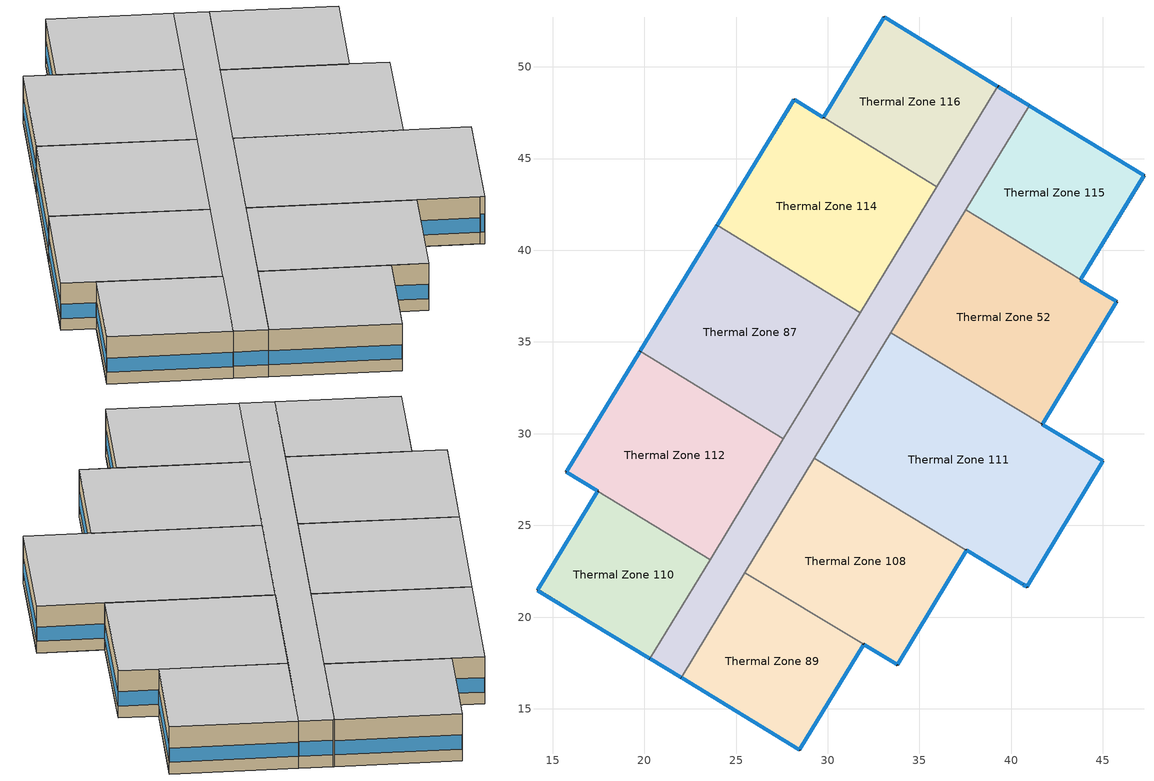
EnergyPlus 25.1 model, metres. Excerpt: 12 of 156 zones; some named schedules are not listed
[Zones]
Thermal Zone 107
 floor to Thermal Zone 98 (Typical Interior Floor): 39.27,48.94 40.98,47.9 33.52,35.63 33.52,35.64 33.44,35.5 22.01,16.7 20.3,17.74 z24.4
 wall outside (Surface 757 c tbd): 39.31,48.91 39.27,48.94 z24.4:27.45
 wall outside (Surface 758 c tbd): 40.98,47.9 39.31,48.91 z24.4:27.45
 wall outside (AQ_MURB_2024_MURB  Wall 1950 1980 6A (R 0.8x Solar 0.8x Therm 0.8x)): 40.97,47.89 40.98,47.9 z24.4:27.45
 wall outside (Surface 767 c tbd): 20.3,17.74 22.01,16.7 z24.4:27.45
 wall to Thermal Zone 112 (Typical Interior Wall): 27.58,29.72 23.58,23.14 z24.4:27.45
 wall to Thermal Zone 87 (Typical Interior Wall): 31.76,36.59 27.58,29.72 z24.4:27.45
 wall to Thermal Zone 114 (Typical Interior Wall): 35.94,43.46 31.76,36.59 z24.4:27.45
 wall to Thermal Zone 116 (Typical Interior Wall): 39.27,48.94 35.94,43.46 z24.4:27.45
 wall to Thermal Zone 115 (Typical Interior Wall): 37.51,42.2 40.97,47.89 z24.4:27.45
 wall to Thermal Zone 52 (Typical Interior Wall): 33.52,35.63 37.51,42.2 z24.4:27.45
 wall to Thermal Zone 113 (Typical Interior Wall): 33.44,35.5 33.52,35.64 33.52,35.63 z24.4:27.45
 wall to Thermal Zone 111 (Typical Interior Wall): 29.28,28.65 33.44,35.5 z24.4:27.45
 wall to Thermal Zone 108 (Typical Interior Wall): 25.49,22.42 29.28,28.65 z24.4:27.45
 wall to Thermal Zone 89 (Typical Interior Wall): 22.01,16.7 25.49,22.42 z24.4:27.45
 wall to Thermal Zone 110 (Typical Interior Wall): 23.58,23.14 20.3,17.74 z24.4:27.45
 window (Customized Fenestration: u=3.36): 40.95,47.91 39.33,48.9 / 20.32,17.73 21.99,16.71 z25.16:26.1
 ceiling to Thermal Zone 61 (Typical Interior Ceiling): 22.01,16.7 33.44,35.5 33.52,35.64 33.52,35.63 40.98,47.9 39.27,48.94 20.3,17.74 z27.45
Thermal Zone 108
 floor to Thermal Zone 99 (Typical Interior Floor): 29.28,28.65 37.56,23.65 33.79,17.41 25.49,22.42 z24.4
 wall outside (Surface 774 c tbd): 33.79,17.41 37.56,23.65 z24.4:27.45
 wall outside (Surface 775 c tbd): 31.96,18.51 33.79,17.41 z24.4:27.45
 wall to Thermal Zone 89 (Typical Interior Wall): 25.49,22.42 31.96,18.51 z24.4:27.45
 wall to Thermal Zone 111 (Typical Interior Wall): 37.56,23.65 29.28,28.65 z24.4:27.45
 window (Customized Fenestration: u=3.36): 33.81,17.43 37.55,23.63 z25.16:26.08; 31.98,18.5 33.77,17.42 z25.16:26.1
 ceiling to Thermal Zone 118 (Typical Interior Ceiling): 33.79,17.41 37.56,23.65 29.28,28.65 25.49,22.42 z27.45
Thermal Zone 110
 floor to Thermal Zone 100 (Typical Interior Floor): 17.47,26.88 23.58,23.14 20.3,17.74 14.18,21.46 17.46,26.86 z24.4
 wall outside (AQ_MURB_2024_MURB  Wall 1950 1980 6A (R 0.8x Solar 0.8x Therm 0.8x)): 17.47,26.88 17.46,26.86 z24.4:27.45
 wall outside (Surface 781 c tbd): 14.18,21.46 20.3,17.74 z24.4:27.45
 wall outside (Surface 782 c tbd): 17.46,26.86 14.18,21.46 z24.4:27.45
 wall to Thermal Zone 112 (Typical Interior Wall): 23.58,23.14 17.47,26.88 z24.4:27.45
 window (Customized Fenestration: u=3.36): 14.2,21.45 20.28,17.75 / 17.44,26.84 14.19,21.48 z25.16:26.08
 ceiling to Thermal Zone 119 (Typical Interior Ceiling): 20.3,17.74 23.58,23.14 17.47,26.88 17.46,26.86 14.18,21.46 z27.45
Thermal Zone 111
 floor to Thermal Zone 102 (Typical Interior Floor): 33.44,35.5 45,28.52 40.86,21.66 29.28,28.65 z24.4
 wall outside (Surface 788 c tbd): 45,28.52 41.7,30.51 z24.4:27.45
 wall outside (Surface 789 c tbd): 40.86,21.66 45,28.52 z24.4:27.45
 wall outside (Surface 790 c tbd): 40.64,21.79 40.86,21.66 z24.4:27.45
 wall outside (Surface 791 c tbd): 37.56,23.65 40.64,21.79 z24.4:27.45
 wall to Thermal Zone 52 (Typical Interior Wall): 41.7,30.51 33.44,35.5 z24.4:27.45
 window (Customized Fenestration: u=3.36): 44.98,28.53 41.72,30.5 / 37.58,23.64 40.62,21.8 z25.16:26.09; 40.88,21.68 44.99,28.49 z25.16:26.08; 40.67,21.78 40.84,21.67 z25.16:26.3
 ceiling to Thermal Zone 120 (Typical Interior Ceiling): 40.86,21.66 45,28.52 33.44,35.5 29.28,28.65 z27.45
Thermal Zone 112
 floor to Thermal Zone 103 (Typical Interior Floor): 19.77,34.49 27.58,29.72 23.58,23.14 15.75,27.92 z24.4
 wall outside (Surface 794 c tbd): 15.75,27.92 17.47,26.88 z24.4:27.45
 wall outside (Surface 795 c tbd): 19.77,34.49 15.75,27.92 z24.4:27.45
 wall to Thermal Zone 87 (Typical Interior Wall): 27.58,29.72 19.77,34.49 z24.4:27.45
 window (Customized Fenestration: u=3.36): 15.78,27.91 17.45,26.89 z25.16:26.1; 19.76,34.47 15.77,27.94 z25.16:26.08
 ceiling to Thermal Zone 121 (Typical Interior Ceiling): 23.58,23.14 27.58,29.72 19.77,34.49 15.75,27.92 z27.45
Thermal Zone 113
 floor to Thermal Zone 39 (Typical Interior Floor): 33.52,35.64 33.52,35.63 33.44,35.5 z24.4
 wall to Thermal Zone 52 (Typical Interior Wall): 33.44,35.5 33.52,35.63 z24.4:27.45
 ceiling to Thermal Zone 123 (Typical Interior Ceiling): 33.44,35.5 33.52,35.63 33.52,35.64 z27.45
Thermal Zone 114
 floor to Thermal Zone 105 (Typical Interior Floor): 28.17,48.22 35.94,43.46 31.76,36.59 23.97,41.36 z24.4
 wall outside (Surface 823 c tbd): 28.17,48.22 23.97,41.36 z24.4:27.45
 wall outside (Surface 824 c tbd): 29.76,47.25 28.17,48.22 z24.4:27.45
 wall to Thermal Zone 116 (Typical Interior Wall): 35.94,43.46 29.76,47.25 z24.4:27.45
 wall to Thermal Zone 87 (Typical Interior Wall): 23.97,41.36 31.76,36.59 z24.4:27.45
 window (Customized Fenestration: u=3.36): 28.15,48.2 23.98,41.38 z25.16:26.08; 29.73,47.26 28.19,48.2 z25.16:26.1
 ceiling to Thermal Zone 117 (Typical Interior Ceiling): 31.76,36.59 35.94,43.46 28.17,48.22 23.97,41.36 z27.45
Thermal Zone 115
 floor to Thermal Zone 106 (Typical Interior Floor): 40.97,47.89 47.24,44.07 43.78,38.39 37.51,42.2 z24.4
 wall outside (Surface 829 c tbd): 47.24,44.07 40.97,47.89 z24.4:27.45
 wall outside (Surface 830 c tbd): 43.78,38.39 47.24,44.07 z24.4:27.45
 wall to Thermal Zone 52 (Typical Interior Wall): 37.51,42.2 43.78,38.39 z24.4:27.45
 window (Customized Fenestration: u=3.36): 47.22,44.09 40.99,47.87 / 43.79,38.41 47.23,44.05 z25.16:26.08
 ceiling to Thermal Zone 124 (Typical Interior Ceiling): 43.78,38.39 47.24,44.07 40.97,47.89 37.51,42.2 z27.45
Thermal Zone 116
 floor to Thermal Zone 30 (Typical Interior Floor): 33.08,52.7 39.27,48.94 35.94,43.46 29.76,47.25 z24.4
 wall outside (Surface 833 c tbd): 39.27,48.94 33.08,52.7 z24.4:27.45
 wall outside (Surface 836 c tbd): 33.08,52.7 29.76,47.25 z24.4:27.45
 window (Customized Fenestration: u=3.36): 39.24,48.95 33.1,52.69 / 33.06,52.68 29.77,47.27 z25.16:26.08
 ceiling to Thermal Zone 125 (Typical Interior Ceiling): 35.94,43.46 39.27,48.94 33.08,52.7 29.76,47.25 z27.45
Thermal Zone 52
 floor to Thermal Zone 104 (Typical Interior Floor): 37.51,42.2 43.78,38.39 45.74,37.2 41.7,30.51 33.44,35.5 z24.4
 wall outside (Surface 807 c tbd): 45.74,37.2 43.78,38.39 z24.4:27.45
 wall outside (Surface 808 c tbd): 41.7,30.51 45.74,37.2 z24.4:27.45
 window (Customized Fenestration: u=3.36): 45.72,37.21 43.8,38.37 z25.16:26.1; 41.72,30.53 45.73,37.18 z25.16:26.08
 ceiling to Thermal Zone 109 (Typical Interior Ceiling): 41.7,30.51 45.74,37.2 43.78,38.39 37.51,42.2 33.44,35.5 z27.45
Thermal Zone 87
 floor to Thermal Zone 41 (Typical Interior Floor): 23.97,41.36 31.76,36.59 27.58,29.72 19.77,34.49 z24.4
 wall outside (Surface 802 c tbd): 23.97,41.36 19.77,34.49 z24.4:27.45
 window (Customized Fenestration: u=3.36): 23.96,41.33 19.79,34.52 z25.16:26.08
 ceiling to Thermal Zone 122 (Typical Interior Ceiling): 27.58,29.72 31.76,36.59 23.97,41.36 19.77,34.49 z27.45
Thermal Zone 89
 floor to Thermal Zone 96 (Typical Interior Floor): 25.49,22.42 31.96,18.51 31.95,18.49 28.47,12.77 22.01,16.7 z24.4
 wall outside (Surface 746 c tbd): 31.95,18.49 31.96,18.51 z24.4:27.45
 wall outside (Surface 747 c tbd): 28.47,12.77 31.95,18.49 z24.4:27.45
 wall outside (Surface 748 c tbd): 22.01,16.7 28.47,12.77 z24.4:27.45
 window (Customized Fenestration: u=3.36): 28.48,12.79 31.94,18.47 / 22.03,16.69 28.45,12.78 z25.16:26.08
 ceiling to Thermal Zone 101 (Typical Interior Ceiling): 28.47,12.77 31.95,18.49 31.96,18.51 25.49,22.42 22.01,16.7 z27.45
[Building]
Building 1
[Site:Location]
Montreal-Trudeau Intl AP: Latitude {deg}=45.4706; Longitude {deg}=-73.7408; Time Zone {hr}=-5; Elevation {m}=36; Keep Site Location Information=No
[SizingPeriod:DesignDay] Month=7; Day of Month=21; Day Type=SummerDesignDay; Daily Dry-Bulb Temperature Range {deltaC}=9.3; Dry-Bulb Temperature Range Modifier Type=DefaultMultipliers; Barometric Pressure {Pa}=100893; Wind Speed {m/s}=4.9; Wind Direction {deg}=220; Rain Indicator=No; Snow Indicator=No; Daylight Saving Time Indicator=No; Solar Model Indicator=ASHRAETau; ASHRAE Clear Sky Optical Depth for Beam Irradiance (taub)=0.465; ASHRAE Clear Sky Optical Depth for Diffuse Irradiance (taud)=1.966; Begin Environment Reset Mode=FullResetAtBeginEnvironment
Name | Maximum Dry-Bulb Temperature {C} | Humidity Condition Type | Wetbulb or DewPoint at Maximum Dry-Bulb {C} | Enthalpy at Maximum Dry-Bulb {J/kg}
Montreal Int'l Ann Clg .4% Condns DB=>MWB | 30 | Wetbulb | 22.1
Montreal Int'l Ann Clg .4% Condns DP=>MDB | 26 | Dewpoint | 21.6
Montreal Int'l Ann Clg .4% Condns Enth=>MDB | 28.1 | Enthalpy |  | 69300
Montreal Int'l Ann Clg .4% Condns WB=>MDB | 28.1 | Wetbulb | 23.2
[Material] Thermal Absorptance=0.9
Name | Roughness | Thickness {m} | Conductivity {W/m-K} | Density {kg/m3} | Specific Heat {J/kg-K} | Solar Absorptance | Visible Absorptance
100mm Normalweight concrete floor | MediumRough | 0.1016 | 2.31045 | 2322 | 832.557 | 0.7 | 0.7
AQNC2024expanded polystyrene type I 10 cm (R 0.8x Solar 0.8x Therm 0.8x) | MediumRough | 0.08 | 0.0385 | 12 | 1500 | 0.7 | 0.7
G01 13mm gypsum board | Smooth | 0.0127 | 0.160031 | 800.001 | 1090.73 | 0.7 | 0.5
G05 25mm wood 1 | MediumSmooth | 0.0254 | 0.15 | 608 | 1630 | 0.5 | 0.5
Generic Brick (R 0.8x Solar 0.8x Therm 0.8x) | MediumRough | 0.08 | 0.9 | 1536 | 790 | 0.52 | 0.65
Generic Gypsum Board (R 0.8x Solar 0.8x Therm 0.8x) | MediumSmooth | 0.01016 | 0.16 | 640 | 1090 | 0.5 | 0.5
Generic Wall Air Gap (R 0.8x Solar 0.8x Therm 0.8x) | Smooth | 0.08 | 0.667 | 1.024 | 1000 | 0.7 | 0.7
Surface 746 m tbd | MediumRough | 0.08 | 0.815077 | 12 | 1500 | 0.7 | 0.7
Surface 747 m tbd | MediumRough | 0.08 | 0.0907168 | 12 | 1500 | 0.7 | 0.7
Surface 748 m tbd | MediumRough | 0.08 | 0.0898837 | 12 | 1500 | 0.7 | 0.7
Surface 757 m tbd | MediumRough | 0.08 | 0.0516148 | 12 | 1500 | 0.7 | 0.7
Surface 758 m tbd | MediumRough | 0.08 | 0.0954185 | 12 | 1500 | 0.7 | 0.7
Surface 767 m tbd | MediumRough | 0.08 | 0.0951114 | 12 | 1500 | 0.7 | 0.7
Surface 774 m tbd | MediumRough | 0.08 | 0.0936479 | 12 | 1500 | 0.7 | 0.7
Surface 775 m tbd | MediumRough | 0.08 | 0.118358 | 12 | 1500 | 0.7 | 0.7
Surface 781 m tbd | MediumRough | 0.08 | 0.0902415 | 12 | 1500 | 0.7 | 0.7
Surface 782 m tbd | MediumRough | 0.08 | 0.0911548 | 12 | 1500 | 0.7 | 0.7
Surface 788 m tbd | MediumRough | 0.08 | 0.10277 | 12 | 1500 | 0.7 | 0.7
Surface 789 m tbd | MediumRough | 0.08 | 0.0927336 | 12 | 1500 | 0.7 | 0.7
Surface 790 m tbd | MediumRough | 0.08 | 0.296816 | 12 | 1500 | 0.7 | 0.7
Surface 791 m tbd | MediumRough | 0.08 | 0.0969997 | 12 | 1500 | 0.7 | 0.7
Surface 794 m tbd | MediumRough | 0.08 | 0.107869 | 12 | 1500 | 0.7 | 0.7
Surface 795 m tbd | MediumRough | 0.08 | 0.0897673 | 12 | 1500 | 0.7 | 0.7
Surface 802 m tbd | MediumRough | 0.08 | 0.086302 | 12 | 1500 | 0.7 | 0.7
Surface 807 m tbd | MediumRough | 0.08 | 0.116001 | 12 | 1500 | 0.7 | 0.7
Surface 808 m tbd | MediumRough | 0.08 | 0.0929629 | 12 | 1500 | 0.7 | 0.7
Surface 823 m tbd | MediumRough | 0.08 | 0.0894989 | 12 | 1500 | 0.7 | 0.7
Surface 824 m tbd | MediumRough | 0.08 | 0.123625 | 12 | 1500 | 0.7 | 0.7
Surface 829 m tbd | MediumRough | 0.08 | 0.0900821 | 12 | 1500 | 0.7 | 0.7
Surface 830 m tbd | MediumRough | 0.08 | 0.0946227 | 12 | 1500 | 0.7 | 0.7
Surface 833 m tbd | MediumRough | 0.08 | 0.0901647 | 12 | 1500 | 0.7 | 0.7
Surface 836 m tbd | MediumRough | 0.08 | 0.095095 | 12 | 1500 | 0.7 | 0.7
[Material:NoMass]
CP02 CARPET PAD 1: Roughness=Smooth; Thermal Resistance {m2-K/W}=0.21648; Thermal Absorptance=0.9; Solar Absorptance=0.7; Visible Absorptance=0.8
[WindowMaterial:SimpleGlazingSystem]
Fenestration U=3.32 0.66 1: U-Factor {W/m2-K}=3.32; Solar Heat Gain Coefficient=0.66; Visible Transmittance=0.21
[Construction]
AQ_MURB_2024_MURB  Wall 1950 1980 6A (R 0.8x Solar 0.8x Therm 0.8x): Generic Brick (R 0.8x Solar 0.8x Therm 0.8x), AQNC2024expanded polystyrene type I 10 cm (R 0.8x Solar 0.8x Therm 0.8x), Generic Wall Air Gap (R 0.8x Solar 0.8x Therm 0.8x), Generic Gypsum Board (R 0.8x Solar 0.8x Therm 0.8x)
Customized Fenestration: u=3.36: Fenestration U=3.32 0.66 1
Surface 746 c tbd: Generic Brick (R 0.8x Solar 0.8x Therm 0.8x), Surface 746 m tbd, Generic Wall Air Gap (R 0.8x Solar 0.8x Therm 0.8x), Generic Gypsum Board (R 0.8x Solar 0.8x Therm 0.8x)
Surface 747 c tbd: Generic Brick (R 0.8x Solar 0.8x Therm 0.8x), Surface 747 m tbd, Generic Wall Air Gap (R 0.8x Solar 0.8x Therm 0.8x), Generic Gypsum Board (R 0.8x Solar 0.8x Therm 0.8x)
Surface 748 c tbd: Generic Brick (R 0.8x Solar 0.8x Therm 0.8x), Surface 748 m tbd, Generic Wall Air Gap (R 0.8x Solar 0.8x Therm 0.8x), Generic Gypsum Board (R 0.8x Solar 0.8x Therm 0.8x)
Surface 757 c tbd: Generic Brick (R 0.8x Solar 0.8x Therm 0.8x), Surface 757 m tbd, Generic Wall Air Gap (R 0.8x Solar 0.8x Therm 0.8x), Generic Gypsum Board (R 0.8x Solar 0.8x Therm 0.8x)
Surface 758 c tbd: Generic Brick (R 0.8x Solar 0.8x Therm 0.8x), Surface 758 m tbd, Generic Wall Air Gap (R 0.8x Solar 0.8x Therm 0.8x), Generic Gypsum Board (R 0.8x Solar 0.8x Therm 0.8x)
Surface 767 c tbd: Generic Brick (R 0.8x Solar 0.8x Therm 0.8x), Surface 767 m tbd, Generic Wall Air Gap (R 0.8x Solar 0.8x Therm 0.8x), Generic Gypsum Board (R 0.8x Solar 0.8x Therm 0.8x)
Surface 774 c tbd: Generic Brick (R 0.8x Solar 0.8x Therm 0.8x), Surface 774 m tbd, Generic Wall Air Gap (R 0.8x Solar 0.8x Therm 0.8x), Generic Gypsum Board (R 0.8x Solar 0.8x Therm 0.8x)
Surface 775 c tbd: Generic Brick (R 0.8x Solar 0.8x Therm 0.8x), Surface 775 m tbd, Generic Wall Air Gap (R 0.8x Solar 0.8x Therm 0.8x), Generic Gypsum Board (R 0.8x Solar 0.8x Therm 0.8x)
Surface 781 c tbd: Generic Brick (R 0.8x Solar 0.8x Therm 0.8x), Surface 781 m tbd, Generic Wall Air Gap (R 0.8x Solar 0.8x Therm 0.8x), Generic Gypsum Board (R 0.8x Solar 0.8x Therm 0.8x)
Surface 782 c tbd: Generic Brick (R 0.8x Solar 0.8x Therm 0.8x), Surface 782 m tbd, Generic Wall Air Gap (R 0.8x Solar 0.8x Therm 0.8x), Generic Gypsum Board (R 0.8x Solar 0.8x Therm 0.8x)
Surface 788 c tbd: Generic Brick (R 0.8x Solar 0.8x Therm 0.8x), Surface 788 m tbd, Generic Wall Air Gap (R 0.8x Solar 0.8x Therm 0.8x), Generic Gypsum Board (R 0.8x Solar 0.8x Therm 0.8x)
Surface 789 c tbd: Generic Brick (R 0.8x Solar 0.8x Therm 0.8x), Surface 789 m tbd, Generic Wall Air Gap (R 0.8x Solar 0.8x Therm 0.8x), Generic Gypsum Board (R 0.8x Solar 0.8x Therm 0.8x)
Surface 790 c tbd: Generic Brick (R 0.8x Solar 0.8x Therm 0.8x), Surface 790 m tbd, Generic Wall Air Gap (R 0.8x Solar 0.8x Therm 0.8x), Generic Gypsum Board (R 0.8x Solar 0.8x Therm 0.8x)
Surface 791 c tbd: Generic Brick (R 0.8x Solar 0.8x Therm 0.8x), Surface 791 m tbd, Generic Wall Air Gap (R 0.8x Solar 0.8x Therm 0.8x), Generic Gypsum Board (R 0.8x Solar 0.8x Therm 0.8x)
Surface 794 c tbd: Generic Brick (R 0.8x Solar 0.8x Therm 0.8x), Surface 794 m tbd, Generic Wall Air Gap (R 0.8x Solar 0.8x Therm 0.8x), Generic Gypsum Board (R 0.8x Solar 0.8x Therm 0.8x)
Surface 795 c tbd: Generic Brick (R 0.8x Solar 0.8x Therm 0.8x), Surface 795 m tbd, Generic Wall Air Gap (R 0.8x Solar 0.8x Therm 0.8x), Generic Gypsum Board (R 0.8x Solar 0.8x Therm 0.8x)
Surface 802 c tbd: Generic Brick (R 0.8x Solar 0.8x Therm 0.8x), Surface 802 m tbd, Generic Wall Air Gap (R 0.8x Solar 0.8x Therm 0.8x), Generic Gypsum Board (R 0.8x Solar 0.8x Therm 0.8x)
Surface 807 c tbd: Generic Brick (R 0.8x Solar 0.8x Therm 0.8x), Surface 807 m tbd, Generic Wall Air Gap (R 0.8x Solar 0.8x Therm 0.8x), Generic Gypsum Board (R 0.8x Solar 0.8x Therm 0.8x)
Surface 808 c tbd: Generic Brick (R 0.8x Solar 0.8x Therm 0.8x), Surface 808 m tbd, Generic Wall Air Gap (R 0.8x Solar 0.8x Therm 0.8x), Generic Gypsum Board (R 0.8x Solar 0.8x Therm 0.8x)
Surface 823 c tbd: Generic Brick (R 0.8x Solar 0.8x Therm 0.8x), Surface 823 m tbd, Generic Wall Air Gap (R 0.8x Solar 0.8x Therm 0.8x), Generic Gypsum Board (R 0.8x Solar 0.8x Therm 0.8x)
Surface 824 c tbd: Generic Brick (R 0.8x Solar 0.8x Therm 0.8x), Surface 824 m tbd, Generic Wall Air Gap (R 0.8x Solar 0.8x Therm 0.8x), Generic Gypsum Board (R 0.8x Solar 0.8x Therm 0.8x)
Surface 829 c tbd: Generic Brick (R 0.8x Solar 0.8x Therm 0.8x), Surface 829 m tbd, Generic Wall Air Gap (R 0.8x Solar 0.8x Therm 0.8x), Generic Gypsum Board (R 0.8x Solar 0.8x Therm 0.8x)
Surface 830 c tbd: Generic Brick (R 0.8x Solar 0.8x Therm 0.8x), Surface 830 m tbd, Generic Wall Air Gap (R 0.8x Solar 0.8x Therm 0.8x), Generic Gypsum Board (R 0.8x Solar 0.8x Therm 0.8x)
Surface 833 c tbd: Generic Brick (R 0.8x Solar 0.8x Therm 0.8x), Surface 833 m tbd, Generic Wall Air Gap (R 0.8x Solar 0.8x Therm 0.8x), Generic Gypsum Board (R 0.8x Solar 0.8x Therm 0.8x)
Surface 836 c tbd: Generic Brick (R 0.8x Solar 0.8x Therm 0.8x), Surface 836 m tbd, Generic Wall Air Gap (R 0.8x Solar 0.8x Therm 0.8x), Generic Gypsum Board (R 0.8x Solar 0.8x Therm 0.8x)
Typical Interior Ceiling: CP02 CARPET PAD 1, 100mm Normalweight concrete floor
Typical Interior Floor: 100mm Normalweight concrete floor, CP02 CARPET PAD 1
Typical Interior Partition 4: G05 25mm wood 1
Typical Interior Wall: G01 13mm gypsum board, G01 13mm gypsum board
[Zone] Multiplier=1; Part of Total Floor Area=Yes
Thermal Zone 107; Thermal Zone 108; Thermal Zone 110; Thermal Zone 111; Thermal Zone 112; Thermal Zone 113; Thermal Zone 114; Thermal Zone 115; Thermal Zone 116; Thermal Zone 52; Thermal Zone 87; Thermal Zone 89
[Space]
Name | Zone | Space Type
Space 902 | Thermal Zone 107 | MURB lobby
Space 903 | Thermal Zone 108 | MURB small
Space 904 | Thermal Zone 110 | MURB small
Space 905 | Thermal Zone 111 | MURB small
Space 906 | Thermal Zone 112 | MURB small
Space 909 | Thermal Zone 113 | MURB small
Space 910 | Thermal Zone 114 | MURB small
Space 911 | Thermal Zone 115 | MURB small
Space 912 | Thermal Zone 116 | MURB small
Space 908 | Thermal Zone 52 | MURB small
Space 907 | Thermal Zone 87 | MURB small
Space 901 | Thermal Zone 89 | MURB small
[SpaceList]
MURB small: Space 1112, Space 211, Space 204, Space 505, Space 911, Space 110, Space 1204, Space 407, Space 405, Space 607, Space 501, Space 308, Space 305, Space 101, Space 201, Space 410, Space 112, Space 104, Space 511, Space 103, Space 105, Space 106, Space 312, Space 109, Space 107, Space 108, Space 111, Space 203, Space 205, Space 812, Space 403, Space 206, Space 207, Space 208, Space 209, Space 406, Space 404, Space 210, Space 809, Space 212, Space 807, Space 301, Space 1005, Space 303, Space 304, Space 508, Space 306, Space 504, Space 307, Space 1105, Space 509, Space 908, Space 309, Space 310, Space 408, Space 311, Space 401, Space 409, Space 411, Space 412, Space 503, Space 506, Space 507, Space 1208, Space 510, Space 512, Space 601, Space 603, Space 604, Space 605, Space 606, Space 608, Space 609, Space 610, Space 611, Space 612, Space 701, Space 703, Space 704, Space 705, Space 907, Space 706, Space 901, Space 712, Space 707, Space 708, Space 709, Space 710, Space 711, Space 801, Space 1206, Space 803, Space 804, Space 1001, Space 805, Space 806, Space 808, Space 810, Space 811, Space 903, Space 1008, Space 904, Space 905, Space 906, Space 909, Space 910, Space 912, Space 1010, Space 1003, Space 1004, Space 1006, Space 1007, Space 1009, Space 1011, Space 1012, Space 1101, Space 1103, Space 1104, Space 1106, Space 1305, Space 1107, Space 1108, Space 1109, Space 1110, Space 1111, Space 1201, Space 1203, Space 1205, Space 1207, Space 1209, Space 1210, Space 1211, Space 1212, Space 1301, Space 1303, Space 1304, Space 1306, Space 1307, Space 1308, Space 1309, Space 1310, Space 1311, Space 1312
MURB lobby: Space 202, Space 102, Space 302, Space 402, Space 1002, Space 502, Space 602, Space 702, Space 802, Space 902, Space 1102, Space 1202, Space 1302
[InternalMass] Construction=Typical Interior Partition 4
Name | Zone or ZoneList | Space or SpaceList | Surface Area {m2}
Space 911 Internal Mass 37 | Thermal Zone 115 | Space 911 | 97.6855
Space 908 Internal Mass 37 | Thermal Zone 52 | Space 908 | 150.941
Space 907 Internal Mass 37 | Thermal Zone 87 | Space 907 | 147.07
Space 901 Internal Mass 37 | Thermal Zone 89 | Space 901 | 101.472
Space 903 Internal Mass 37 | Thermal Zone 108 | Space 903 | 141.361
Space 904 Internal Mass 37 | Thermal Zone 110 | Space 904 | 90.6537
Space 905 Internal Mass 37 | Thermal Zone 111 | Space 905 | 216.65
Space 906 Internal Mass 37 | Thermal Zone 112 | Space 906 | 141.145
Space 909 Internal Mass 37 | Thermal Zone 113 | Space 909 | 0.000395886
Space 910 Internal Mass 37 | Thermal Zone 114 | Space 910 | 146.73
Space 912 Internal Mass 37 | Thermal Zone 116 | Space 912 | 92.7105
Space 902 Internal Mass 33 | Thermal Zone 107 | Space 902 | 146.04
[Lights]
Lights 1: Zone or ZoneList or Space or SpaceList=MURB small; Schedule=Eclairageint; Design Level Calculation Method=LightingLevel; Lighting Level {W}=0; Fraction Replaceable=1
[People]
People 2: Zone or ZoneList or Space or SpaceList=MURB small; Number of People Schedule=MidriseApartment Apartment Occ; Number of People Calculation Method=People/Area; People per Floor Area {person/m2}=0.0283091; Fraction Radiant=0.3; Activity Level Schedule=MidriseApartment Activity
[ElectricEquipment] Zone or ZoneList or Space or SpaceList=MURB small; Design Level Calculation Method=EquipmentLevel
Name | Schedule | Design Level {W} | Fraction Latent | Fraction Radiant | Fraction Lost
Electric Equipment 11 10.0 percent reduction | Chaufeau | 847.44 | 0.1 | 0 | 0.9
Electric Equipment 12 10.0 percent reduction | Fourcuisiniere | 281.7 | 0.1 | 0.2 | 0.1
Electric Equipment 13 10.0 percent reduction | Congelateur | 15.705 | 0.1 | 0 | 0.9
Electric Equipment 14 10.0 percent reduction | Laveuse | 25.038 | 0 | 0.2 | 0.1
Electric Equipment 15 10.0 percent reduction | Lavevaisselle | 27.531 | 0.1 | 0.1 | 0.8
Electric Equipment 16 10.0 percent reduction | Refrigerateur | 105.102 | 0.1 | 0 | 0.9
Electric Equipment 17 10.0 percent reduction | Secheuse | 249.03 | 0 | 0.2 | 0.8
Electric Equipment 2 10.0 percent reduction | Autres | 666 |  | 0.2
[ZoneInfiltration:DesignFlowRate] Design Flow Rate Calculation Method=Flow/ExteriorArea; Flow Rate per Exterior Surface Area {m3/s-m2}=0.000578595; Constant Term Coefficient=0.107472; Temperature Term Coefficient=0.0119911; Velocity Term Coefficient=0; Velocity Squared Term Coefficient=0.0134792; Density Basis=Outdoor
Name | Zone or ZoneList or Space or SpaceList | Schedule
Space 902 HVAC Off Infiltration | Space 902 | Infiltration HVAC Off Schedule
Space 902 HVAC On Infiltration | Space 902 | Infiltration HVAC On Schedule
Space 903 HVAC Off Infiltration | Space 903 | Infiltration HVAC Off Schedule
Space 903 HVAC On Infiltration | Space 903 | Infiltration HVAC On Schedule
Space 904 HVAC Off Infiltration | Space 904 | Infiltration HVAC Off Schedule
Space 904 HVAC On Infiltration | Space 904 | Infiltration HVAC On Schedule
Space 905 HVAC Off Infiltration | Space 905 | Infiltration HVAC Off Schedule
Space 905 HVAC On Infiltration | Space 905 | Infiltration HVAC On Schedule
Space 906 HVAC Off Infiltration | Space 906 | Infiltration HVAC Off Schedule
Space 906 HVAC On Infiltration | Space 906 | Infiltration HVAC On Schedule
Space 910 HVAC Off Infiltration | Space 910 | Infiltration HVAC Off Schedule
Space 910 HVAC On Infiltration | Space 910 | Infiltration HVAC On Schedule
Space 911 HVAC Off Infiltration | Space 911 | Infiltration HVAC Off Schedule
Space 911 HVAC On Infiltration | Space 911 | Infiltration HVAC On Schedule
Space 912 HVAC Off Infiltration | Space 912 | Infiltration HVAC Off Schedule
Space 912 HVAC On Infiltration | Space 912 | Infiltration HVAC On Schedule
Space 908 HVAC Off Infiltration | Space 908 | Infiltration HVAC Off Schedule
Space 908 HVAC On Infiltration | Space 908 | Infiltration HVAC On Schedule
Space 907 HVAC Off Infiltration | Space 907 | Infiltration HVAC Off Schedule
Space 907 HVAC On Infiltration | Space 907 | Infiltration HVAC On Schedule
Space 901 HVAC Off Infiltration | Space 901 | Infiltration HVAC Off Schedule
Space 901 HVAC On Infiltration | Space 901 | Infiltration HVAC On Schedule
[ZoneControl:Thermostat] Temperature Difference Between Cutout And Setpoint {deltaC}=0
Name | Zone or ZoneList | Control Type Schedule | Control 1
Thermal Zone 107 Thermostat | Thermal Zone 107 | Thermal Zone 107 Thermostat Schedule | Thermostat Setpoint Dual Setpoint 180
Thermal Zone 108 Thermostat | Thermal Zone 108 | Thermal Zone 108 Thermostat Schedule | Thermostat Setpoint Dual Setpoint 157
Thermal Zone 110 Thermostat | Thermal Zone 110 | Thermal Zone 110 Thermostat Schedule | Thermostat Setpoint Dual Setpoint 160
Thermal Zone 111 Thermostat | Thermal Zone 111 | Thermal Zone 111 Thermostat Schedule | Thermostat Setpoint Dual Setpoint 170
Thermal Zone 112 Thermostat | Thermal Zone 112 | Thermal Zone 112 Thermostat Schedule | Thermostat Setpoint Dual Setpoint 151
Thermal Zone 113 Thermostat | Thermal Zone 113 | Thermal Zone 113 Thermostat Schedule | Thermostat Setpoint Dual Setpoint 168
Thermal Zone 114 Thermostat | Thermal Zone 114 | Thermal Zone 114 Thermostat Schedule | Thermostat Setpoint Dual Setpoint 174
Thermal Zone 115 Thermostat | Thermal Zone 115 | Thermal Zone 115 Thermostat Schedule | Thermostat Setpoint Dual Setpoint 152
Thermal Zone 116 Thermostat | Thermal Zone 116 | Thermal Zone 116 Thermostat Schedule | Thermostat Setpoint Dual Setpoint 169
Thermal Zone 52 Thermostat | Thermal Zone 52 | Thermal Zone 52 Thermostat Schedule | Thermostat Setpoint Dual Setpoint 114
Thermal Zone 87 Thermostat | Thermal Zone 87 | Thermal Zone 87 Thermostat Schedule | Thermostat Setpoint Dual Setpoint 118
Thermal Zone 89 Thermostat | Thermal Zone 89 | Thermal Zone 89 Thermostat Schedule | Thermostat Setpoint Dual Setpoint 119
[ThermostatSetpoint:DualSetpoint] Heating Setpoint Temperature Schedule=NECB-G-Thermostat Setpoint-Heating; Cooling Setpoint Temperature Schedule=NECB-G-Thermostat Setpoint-Cooling
Thermostat Setpoint Dual Setpoint 180; Thermostat Setpoint Dual Setpoint 157; Thermostat Setpoint Dual Setpoint 160; Thermostat Setpoint Dual Setpoint 170; Thermostat Setpoint Dual Setpoint 151; Thermostat Setpoint Dual Setpoint 168; Thermostat Setpoint Dual Setpoint 174; Thermostat Setpoint Dual Setpoint 152; Thermostat Setpoint Dual Setpoint 169; Thermostat Setpoint Dual Setpoint 114; Thermostat Setpoint Dual Setpoint 118; Thermostat Setpoint Dual Setpoint 119
[Zone equipment]
Thermal Zone 107: Elec Baseboard 135, Cycling PTAC DX Clg Elec Htg 135
Thermal Zone 108: Elec Baseboard 112, Cycling PTAC DX Clg Elec Htg 112
Thermal Zone 110: Elec Baseboard 115, Cycling PTAC DX Clg Elec Htg 115
Thermal Zone 111: Elec Baseboard 125, Cycling PTAC DX Clg Elec Htg 125
Thermal Zone 112: Elec Baseboard 106, Cycling PTAC DX Clg Elec Htg 106
Thermal Zone 113: Elec Baseboard 123, Cycling PTAC DX Clg Elec Htg 123
Thermal Zone 114: Elec Baseboard 129, Cycling PTAC DX Clg Elec Htg 129
Thermal Zone 115: Elec Baseboard 107, Cycling PTAC DX Clg Elec Htg 107
Thermal Zone 116: Elec Baseboard 124, Cycling PTAC DX Clg Elec Htg 124
Thermal Zone 52: Elec Baseboard 69, Cycling PTAC DX Clg Elec Htg 69
Thermal Zone 87: Elec Baseboard 73, Cycling PTAC DX Clg Elec Htg 73
Thermal Zone 89: Elec Baseboard 74, Cycling PTAC DX Clg Elec Htg 74
[Sizing:Zone] Zone Cooling Design Supply Air Temperature Input Method=SupplyAirTemperature; Zone Cooling Design Supply Air Temperature {C}=14; Zone Cooling Design Supply Air Temperature Difference {deltaC}=11.11; Zone Heating Design Supply Air Temperature Input Method=SupplyAirTemperature; Zone Heating Design Supply Air Temperature {C}=40; Zone Heating Design Supply Air Temperature Difference {deltaC}=11.11; Zone Cooling Design Supply Air Humidity Ratio {kgWater/kgDryAir}=0.0085; Zone Heating Design Supply Air Humidity Ratio {kgWater/kgDryAir}=0.008; Cooling Design Air Flow Method=DesignDay; Cooling Design Air Flow Rate {m3/s}=0; Cooling Minimum Air Flow per Zone Floor Area {m3/s-m2}=0.000762; Cooling Minimum Air Flow {m3/s}=0; Cooling Minimum Air Flow Fraction=0; Heating Design Air Flow Method=DesignDay; Heating Design Air Flow Rate {m3/s}=0; Heating Maximum Air Flow per Zone Floor Area {m3/s-m2}=0.002032; Heating Maximum Air Flow {m3/s}=0.141576; Heating Maximum Air Flow Fraction=0.3; Account for Dedicated Outdoor Air System=No; Zone Load Sizing Method=Sensible Load Only No Latent Load; Zone Latent Cooling Design Supply Air Humidity Ratio Input Method=HumidityRatioDifference; Zone Cooling Design Supply Air Humidity Ratio Difference {kgWater/kgDryAir}=0.005; Zone Latent Heating Design Supply Air Humidity Ratio Input Method=HumidityRatioDifference; Zone Humidification Design Supply Air Humidity Ratio Difference {kgWater/kgDryAir}=0.005; Type of Space Sum to Use=Coincident
Name | Design Specification Outdoor Air Object
Thermal Zone 107 | Thermal Zone 107 Zero air DSOA
Thermal Zone 108 | Thermal Zone 108 Zero air DSOA
Thermal Zone 110 | Thermal Zone 110 Zero air DSOA
Thermal Zone 111 | Thermal Zone 111 Zero air DSOA
Thermal Zone 112 | Thermal Zone 112 Zero air DSOA
Thermal Zone 113 | Thermal Zone 113 Zero air DSOA
Thermal Zone 114 | Thermal Zone 114 Zero air DSOA
Thermal Zone 115 | Thermal Zone 115 Zero air DSOA
Thermal Zone 116 | Thermal Zone 116 Zero air DSOA
Thermal Zone 52 | Thermal Zone 52 Zero air DSOA
Thermal Zone 87 | Thermal Zone 87 Zero air DSOA
Thermal Zone 89 | Thermal Zone 89 Zero air DSOA
[DesignSpecification:OutdoorAir] Outdoor Air Method=Sum; Outdoor Air Flow per Person {m3/s-person}=0; Outdoor Air Flow per Zone Floor Area {m3/s-m2}=0; Outdoor Air Flow per Zone {m3/s}=0; Outdoor Air Flow Air Changes per Hour {1/hr}=0
Thermal Zone 107 Zero air DSOA; Thermal Zone 108 Zero air DSOA; Thermal Zone 110 Zero air DSOA; Thermal Zone 111 Zero air DSOA; Thermal Zone 112 Zero air DSOA; Thermal Zone 113 Zero air DSOA; Thermal Zone 114 Zero air DSOA; Thermal Zone 115 Zero air DSOA; Thermal Zone 116 Zero air DSOA; Thermal Zone 52 Zero air DSOA; Thermal Zone 87 Zero air DSOA; Thermal Zone 89 Zero air DSOA
[Exterior:Lights]
Exterior Lights 1: Schedule=Eclairagext; Design Level {W}=0
[Schedule:Compact]
Thermal Zone 107 Thermostat Schedule; Thermal Zone 108 Thermostat Schedule; Thermal Zone 110 Thermostat Schedule; Thermal Zone 111 Thermostat Schedule; Thermal Zone 112 Thermostat Schedule; Thermal Zone 113 Thermostat Schedule; Thermal Zone 114 Thermostat Schedule; Thermal Zone 115 Thermostat Schedule; Thermal Zone 116 Thermostat Schedule; Thermal Zone 52 Thermostat Schedule; Thermal Zone 87 Thermostat Schedule; Thermal Zone 89 Thermostat Schedule: Through: 12/31, For: AllDays, Until: 24:00, 4
[Schedule:Day:Interval]
MidriseApartment Apartment Occ Default; MidriseApartment Apartment Occ Summer Design Day; MidriseApartment Apartment Occ Winter Design Day: No, 07:00, 1, 08:00, 0.85, 09:00, 0.39, 16:00, 0.25, 17:00, 0.3, 18:00, 0.52, 21:00, 0.87, 24:00, 1
MidriseApartment Activity Default; MidriseApartment Activity Summer Design Day; MidriseApartment Activity Winter Design Day: No, 24:00, 120
NECB-G-Thermostat Setpoint-Heating Default 2: No, 01:00, 18, 07:00, 18, 09:00, 21, 17:00, 21, 22:00, 21, 24:00, 18
NECB-G-Thermostat Setpoint-Heating Default: No, 24:00, 20
NECB-G-Thermostat Setpoint-Cooling Default: No, 24:00, 24
[Schedule:Week:Daily]
MidriseApartment Apartment Occ Week Rule - Jan1-Dec31: MidriseApartment Apartment Occ Default, MidriseApartment Apartment Occ Default, MidriseApartment Apartment Occ Default, MidriseApartment Apartment Occ Default, MidriseApartment Apartment Occ Default, MidriseApartment Apartment Occ Default, MidriseApartment Apartment Occ Default, MidriseApartment Apartment Occ Default, MidriseApartment Apartment Occ Summer Design Day, MidriseApartment Apartment Occ Winter Design Day, MidriseApartment Apartment Occ Default, MidriseApartment Apartment Occ Default
MidriseApartment Activity Week Rule - Jan1-Dec31: MidriseApartment Activity Default, MidriseApartment Activity Default, MidriseApartment Activity Default, MidriseApartment Activity Default, MidriseApartment Activity Default, MidriseApartment Activity Default, MidriseApartment Activity Default, MidriseApartment Activity Default, MidriseApartment Activity Summer Design Day, MidriseApartment Activity Winter Design Day, MidriseApartment Activity Default, MidriseApartment Activity Default
NECB-G-Thermostat Setpoint-Heating Week Rule - Jan1-Dec31: NECB-G-Thermostat Setpoint-Heating Default 2, NECB-G-Thermostat Setpoint-Heating Default, NECB-G-Thermostat Setpoint-Heating Default, NECB-G-Thermostat Setpoint-Heating Default, NECB-G-Thermostat Setpoint-Heating Default, NECB-G-Thermostat Setpoint-Heating Default, NECB-G-Thermostat Setpoint-Heating Default 2, NECB-G-Thermostat Setpoint-Heating Default, NECB-G-Thermostat Setpoint-Heating Default, NECB-G-Thermostat Setpoint-Heating Default, NECB-G-Thermostat Setpoint-Heating Default, NECB-G-Thermostat Setpoint-Heating Default
NECB-G-Thermostat Setpoint-Cooling Week Rule - Jan1-Dec31: NECB-G-Thermostat Setpoint-Cooling Default, NECB-G-Thermostat Setpoint-Cooling Default, NECB-G-Thermostat Setpoint-Cooling Default, NECB-G-Thermostat Setpoint-Cooling Default, NECB-G-Thermostat Setpoint-Cooling Default, NECB-G-Thermostat Setpoint-Cooling Default, NECB-G-Thermostat Setpoint-Cooling Default, NECB-G-Thermostat Setpoint-Cooling Default, NECB-G-Thermostat Setpoint-Cooling Default, NECB-G-Thermostat Setpoint-Cooling Default, NECB-G-Thermostat Setpoint-Cooling Default, NECB-G-Thermostat Setpoint-Cooling Default
[Schedule:Year]
MidriseApartment Apartment Occ: MidriseApartment Apartment Occ Week Rule - Jan1-Dec31, 1, 1, 12, 31
MidriseApartment Activity: MidriseApartment Activity Week Rule - Jan1-Dec31, 1, 1, 12, 31
NECB-G-Thermostat Setpoint-Heating: NECB-G-Thermostat Setpoint-Heating Week Rule - Jan1-Dec31, 1, 1, 12, 31
NECB-G-Thermostat Setpoint-Cooling: NECB-G-Thermostat Setpoint-Cooling Week Rule - Jan1-Dec31, 1, 1, 12, 31
[Schedule:Constant]
Name | Hourly Value
Infiltration HVAC Off Schedule | 1
Infiltration HVAC On Schedule | 0
